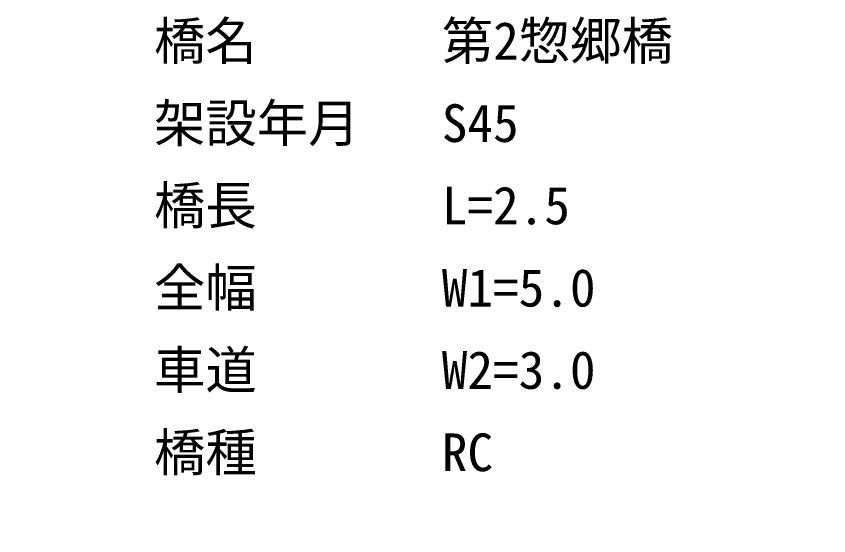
# Model space of a CAD drawing. Units: millimetres, scale not verified. Extents: x 40000 to 680000, y 20000 to 380000.
# Drawn here: x 276141 to 315665, y 291938 to 317190 of the extents above; entities that cross this region are included whole.
import ezdxf
from ezdxf.enums import TextEntityAlignment as Align

# ---------------------------------------------------------------- set-up
doc = ezdxf.new("R2010")
doc.units = ezdxf.units.MM
doc.header["$LTSCALE"] = 1000
doc.layers.add('M-BGD', color=7, linetype='Continuous', lineweight=25)
doc.layers.add('M-STR-STR1', color=1, linetype='Continuous')
doc.styles.add('ＭＳ ゴシック', font='')
doc.styles.get('ＭＳ ゴシック').set_extended_font_data('MS Gothic')

msp = doc.modelspace()

# ---------------------------------------------------------------- linework, layer by layer
at = {"layer": 'M-BGD'}
msp.add_open_spline([(352724, 314170), (352359, 313726), (352247, 313572), (351991, 313156), (351641, 312586), (351550, 312209), (351278, 311598), (350899, 310745), (350721, 310252), (350339, 309401), (349889, 308398), (349656, 307827), (349157, 306848), (348430, 305422), (347967, 304652), (347157, 303272), (346482, 302121), (346036, 301518), (345355, 300371), (344709, 299282), (344368, 298660), (343750, 297555), (342750, 295768), (342226, 294746), (341215, 292965), (340593, 291867), (340274, 291233), (339582, 290177), (338950, 289212), (338623, 288648), (337893, 287755), (337424, 287184), (337047, 286970), (336541, 286432), (335320, 285131), (334710, 284335), (333500, 283024), (332708, 282167), (332254, 281696), (331416, 280884), (330560, 280056), (330094, 279572), (329163, 278828), (327699, 277659), (326828, 277059), (325221, 276097), (323739, 275210), (322843, 274821), (321250, 274154), (319716, 273512), (318851, 273145), (317251, 272690), (316114, 272366), (315465, 272209), (314294, 272042), (313366, 271910), (312839, 271860), (311901, 271845), (310987, 271830), (310472, 271860), (309563, 271957), (308458, 272076), (307836, 272154), (306747, 272380), (304660, 272813), (303487, 273065), (301453, 273703), (298634, 274588), (297103, 275233), (294357, 276322), (292210, 277174), (291060, 277777), (288950, 278716), (285437, 280280), (283506, 281240), (279967, 282743), (277021, 283994), (275334, 284608), (272392, 285869), (266502, 288393), (263290, 290006), (257467, 292683), (255111, 293767), (253638, 294093), (251441, 295471), (250675, 295952), (250255, 296247), (249582, 296851), (248963, 297407), (248587, 297698), (248062, 298344), (247734, 298746), (247624, 299025), (247358, 299470), (247001, 300066), (246793, 300397), (246485, 301019), (246187, 301619), (246114, 301999), (245809, 302596), (245561, 303079), (245397, 303339), (245077, 303778), (244824, 304125), (244652, 304297), (244344, 304595), (244104, 304827), (244014, 304906), (243701, 305160)], degree=3, knots=[0, 0, 0, 0, 1, 1, 1, 2, 2, 2, 3, 3, 3, 4, 4, 4, 5, 5, 5, 6, 6, 6, 7, 7, 7, 8, 8, 8, 9, 9, 9, 10, 10, 10, 11, 11, 11, 12, 12, 12, 13, 13, 13, 14, 14, 14, 15, 15, 15, 16, 16, 16, 17, 17, 17, 18, 18, 18, 19, 19, 19, 20, 20, 20, 21, 21, 21, 22, 22, 22, 23, 23, 23, 24, 24, 24, 25, 25, 25, 26, 26, 26, 27, 27, 27, 28, 28, 28, 29, 29, 29, 30, 30, 30, 31, 31, 31, 32, 32, 32, 33, 33, 33, 34, 34, 34, 35, 35, 35, 36, 36, 36, 36], dxfattribs=at)

# ---------------------------------------------------------------- texts
at = {"layer": 'M-STR-STR1', "style": 'ＭＳ ゴシック'}
for s, p in [('橋名', (282841, 314527)), ('第2惣郷橋', (296841, 314527)), ('架設年月', (282841, 310527)), ('S45', (296841, 310527)), ('橋長', (282841, 306527)), ('L=2.5', (296841, 306527)), ('全幅', (282841, 302527)), ('W1=5.0', (296841, 302527)), ('車道', (282841, 298527)), ('W2=3.0', (296841, 298527)), ('橋種', (282841, 294527)), ('RC', (296841, 294527))]:
    msp.add_text(s, height=1833, dxfattribs=at).set_placement(p, align=Align.BOTTOM_LEFT)

doc.saveas('drawing.dxf')
